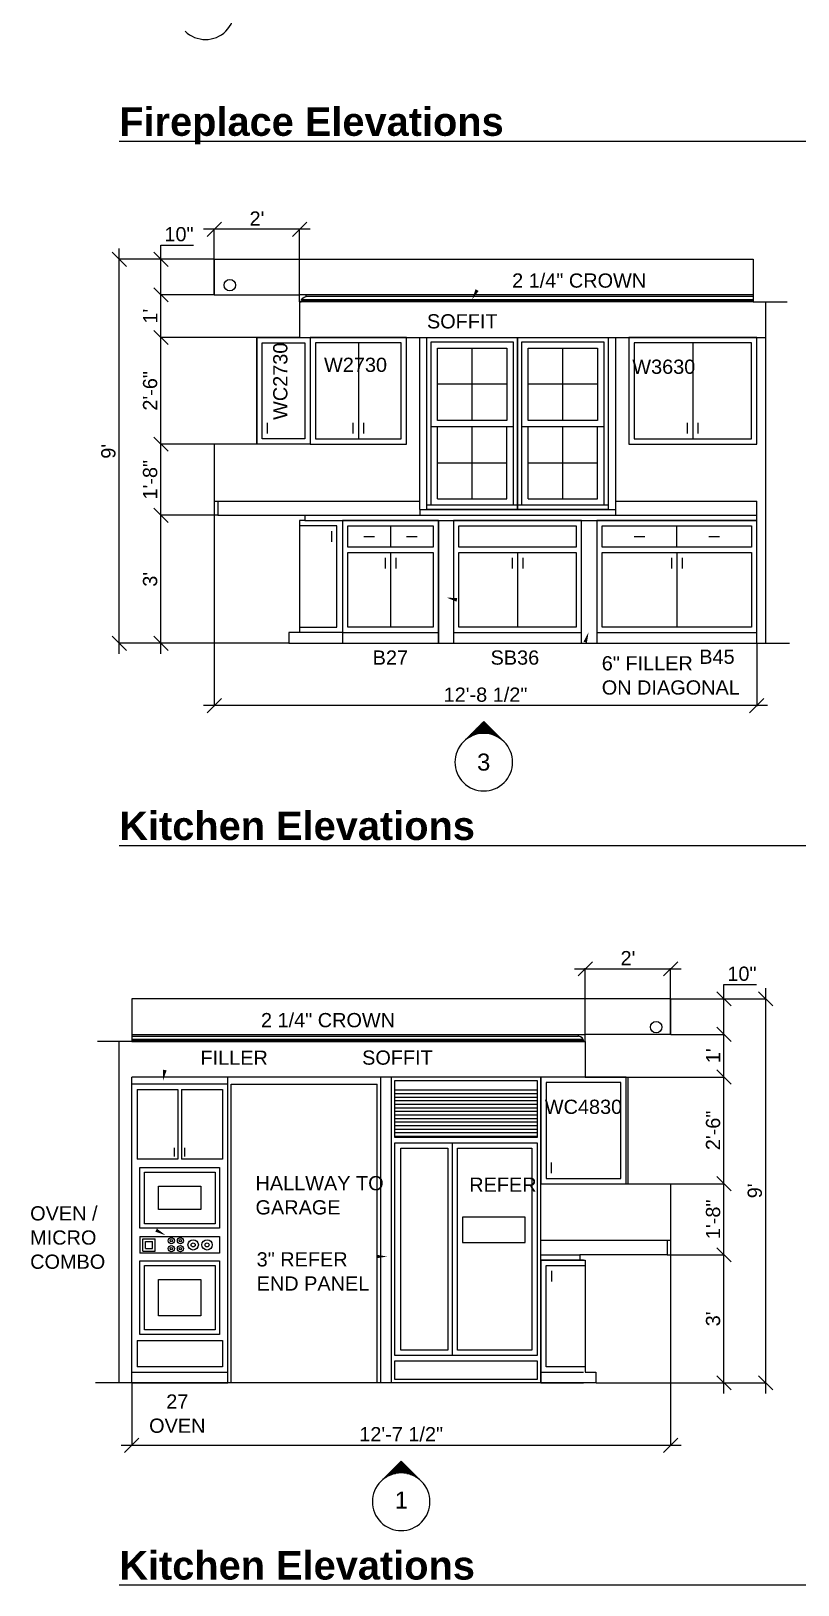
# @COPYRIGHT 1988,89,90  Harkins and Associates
# Model space of a CAD drawing. Header units: inches. Extents: x 8 to 1535, y 73 to 1076.
# Drawn here: x 22.6 to 238.1, y 75.7 to 512.8 of the extents above; entities that cross this region are included whole.
import ezdxf
from ezdxf.enums import TextEntityAlignment as Align

# ---------------------------------------------------------------- set-up
doc = ezdxf.new("R2010")
doc.units = ezdxf.units.IN
doc.header["$MEASUREMENT"] = 0
doc.layers.add('AR INTERIOR ELEV', color=3, linetype='Continuous')
doc.layers.add('GENERAL NOTE', color=4, linetype='Continuous')
doc.styles.add('BRMNAMES', font='swisseb.ttf', dxfattribs={"oblique": 15, "height": 10})
doc.styles.add('DIMTXT', font='ARIAL.TTF', dxfattribs={"height": 4})
doc.styles.add('NOTES', font='ARIAL.TTF', dxfattribs={"height": 4})
doc.dimstyles.new('Arch', dxfattribs={"dimtxt": 0.1875, "dimasz": 4, "dimexe": 0.179993, "dimexo": 0.0625, "dimgap": 1, "dimtad": 1, "dimtoh": 1, "dimdec": 4, "dimzin": 0, "dimdsep": 46, "dimlunit": 4, "dimtxsty": 'DIMTXT', "dimblk1": 'OBLIQUE', "dimblk2": 'OBLIQUE', "dimsah": 1, "dimcen": 0.089996, "dimdle": 3, "dimadec": 0, "dimazin": 0, "dimtfac": 1, "dimtdec": 4, "dimtofl": 0, "dimtmove": 0, "dimatfit": 3, "dimldrblk": 'OBLIQUE', "dimfxl": 0, "dimfrac": 2, "dimtolj": 1, "dimtzin": 0, "dimarcsym": 0})

# ---------------------------------------------------------------- blocks, each defined once
blk = doc.blocks.new('W2430')
at = {"layer": 'AR INTERIOR ELEV'}
for p, q in [((0, 0), (0, -30)), ((24, 0), (0, 0)), ((24, -30), (24, 0)), ((22.5, -1.5), (1.5, -1.5)), ((1.5, -1.5), (1.5, -28.5)), ((22.5, -28.5), (22.5, -1.5)), ((3, -27), (3, -24)), ((0, -30), (24, -30)), ((1.5, -28.5), (22.5, -28.5))]:
    blk.add_line(p, q, dxfattribs=at)
blk = doc.blocks.new('*X25')
at = {"color": 0}
for p, q in [((124.86, 259), (164.86, 259)), ((124.86, 258), (164.86, 258)), ((124.86, 257), (164.86, 257)), ((124.86, 256), (164.86, 256)), ((124.86, 255), (164.86, 255)), ((124.86, 254), (164.86, 254)), ((124.86, 253), (164.86, 253)), ((124.86, 252), (164.86, 252)), ((124.86, 251), (164.86, 251)), ((124.86, 250), (164.86, 250)), ((124.86, 249), (164.86, 249)), ((124.86, 248), (164.86, 248)), ((124.86, 247), (164.86, 247)), ((124.86, 246), (164.86, 246))]:
    blk.add_line(p, q, dxfattribs=at)
blk = doc.blocks.new('_OBLIQUE')
at = {"color": 0, "linetype": 'ByBlock'}
blk.add_line((-0.5, -0.5), (0.5, 0.5), dxfattribs=at)
blk = doc.blocks.new('*D96')
at = {"layer": 'AR INTERIOR ELEV', "color": 0, "lineweight": -2}
for p, q in [((217.34, 129.57), (217.34, 171.57)), ((201.42, 168.57), (217.52, 168.57)), ((181.42, 132.57), (217.52, 132.57))]:
    blk.add_line(p, q, dxfattribs=at)
at = {"layer": 'Defpoints', "color": 0}
for p in [(201.36, 168.57), (217.34, 168.57), (181.36, 132.57)]:
    blk.add_point(p, dxfattribs=at)
at = {"layer": 'AR INTERIOR ELEV', "color": 0, "lineweight": -2, "xscale": 4, "yscale": 4, "zscale": 4}
for p, rotation in [((217.34, 168.57), 90), ((217.34, 132.57), 270)]:
    blk.add_blockref('_OBLIQUE', p, dxfattribs=dict(at, rotation=rotation))
at = {"layer": 'AR INTERIOR ELEV', "color": 0, "insert": (214.3, 150.57), "char_height": 4, "attachment_point": 5, "rotation": 90, "style": 'DIMTXT'}
blk.add_mtext("\\A1;3'", dxfattribs=at)
blk = doc.blocks.new('*D97')
at = {"layer": 'AR INTERIOR ELEV', "color": 0, "lineweight": -2}
for p, q in [((202.42, 188.57), (217.52, 188.57)), ((217.34, 165.57), (217.34, 191.57)), ((201.42, 168.57), (217.52, 168.57))]:
    blk.add_line(p, q, dxfattribs=at)
at = {"layer": 'Defpoints', "color": 0}
for p in [(202.36, 188.57), (217.34, 188.57), (201.36, 168.57)]:
    blk.add_point(p, dxfattribs=at)
at = {"layer": 'AR INTERIOR ELEV', "color": 0, "lineweight": -2, "xscale": 4, "yscale": 4, "zscale": 4}
for p, rotation in [((217.34, 188.57), 90), ((217.34, 168.57), 270)]:
    blk.add_blockref('_OBLIQUE', p, dxfattribs=dict(at, rotation=rotation))
at = {"layer": 'AR INTERIOR ELEV', "color": 0, "insert": (214.3, 178.57), "char_height": 4, "attachment_point": 5, "rotation": 90, "style": 'DIMTXT'}
blk.add_mtext('\\A1;1\'-8"', dxfattribs=at)
blk = doc.blocks.new('*D98')
at = {"layer": 'AR INTERIOR ELEV', "color": 0, "lineweight": -2}
for p, q in [((190.42, 218.57), (217.52, 218.57)), ((217.34, 185.57), (217.34, 221.57)), ((202.42, 188.57), (217.52, 188.57))]:
    blk.add_line(p, q, dxfattribs=at)
at = {"layer": 'Defpoints', "color": 0}
for p in [(190.36, 218.57), (217.34, 218.57), (202.36, 188.57)]:
    blk.add_point(p, dxfattribs=at)
at = {"layer": 'AR INTERIOR ELEV', "color": 0, "lineweight": -2, "xscale": 4, "yscale": 4, "zscale": 4}
for p, rotation in [((217.34, 218.57), 90), ((217.34, 188.57), 270)]:
    blk.add_blockref('_OBLIQUE', p, dxfattribs=dict(at, rotation=rotation))
at = {"layer": 'AR INTERIOR ELEV', "color": 0, "insert": (214.3, 203.57), "char_height": 4, "attachment_point": 5, "rotation": 90, "style": 'DIMTXT'}
blk.add_mtext('\\A1;2\'-6"', dxfattribs=at)
blk = doc.blocks.new('*D99')
at = {"layer": 'AR INTERIOR ELEV', "color": 0, "lineweight": -2}
for p, q in [((217.34, 215.57), (217.34, 233.57)), ((202.42, 230.57), (217.52, 230.57)), ((190.42, 218.57), (217.52, 218.57))]:
    blk.add_line(p, q, dxfattribs=at)
at = {"layer": 'Defpoints', "color": 0}
for p in [(202.36, 230.57), (217.34, 230.57), (190.36, 218.57)]:
    blk.add_point(p, dxfattribs=at)
at = {"layer": 'AR INTERIOR ELEV', "color": 0, "lineweight": -2, "xscale": 4, "yscale": 4, "zscale": 4}
for p, rotation in [((217.34, 230.57), 90), ((217.34, 218.57), 270)]:
    blk.add_blockref('_OBLIQUE', p, dxfattribs=dict(at, rotation=rotation))
at = {"layer": 'AR INTERIOR ELEV', "color": 0, "insert": (214.33, 224.57), "char_height": 4, "attachment_point": 5, "rotation": 90, "style": 'DIMTXT'}
blk.add_mtext("\\A1;1'", dxfattribs=at)
blk = doc.blocks.new('*D100')
at = {"layer": 'AR INTERIOR ELEV', "color": 0, "lineweight": -2}
for p, q in [((202.42, 240.57), (217.52, 240.57)), ((217.34, 240.57), (217.34, 244.57)), ((217.34, 244.57), (226.46, 244.57)), ((217.34, 227.57), (217.34, 240.57)), ((202.42, 230.57), (217.52, 230.57))]:
    blk.add_line(p, q, dxfattribs=at)
at = {"layer": 'Defpoints', "color": 0}
for p in [(202.36, 240.57), (217.34, 240.57), (202.36, 230.57)]:
    blk.add_point(p, dxfattribs=at)
at = {"layer": 'AR INTERIOR ELEV', "color": 0, "lineweight": -2, "xscale": 4, "yscale": 4, "zscale": 4}
for p, rotation in [((217.34, 240.57), 90), ((217.34, 230.57), 270)]:
    blk.add_blockref('_OBLIQUE', p, dxfattribs=dict(at, rotation=rotation))
at = {"layer": 'AR INTERIOR ELEV', "color": 0, "insert": (222.4, 247.61), "char_height": 4, "attachment_point": 5, "style": 'DIMTXT'}
blk.add_mtext('\\A1;10"', dxfattribs=at)
blk = doc.blocks.new('*D101')
at = {"layer": 'AR INTERIOR ELEV', "color": 0, "lineweight": -2}
for p, q in [((202.42, 240.57), (229.25, 240.57)), ((229.07, 129.57), (229.07, 243.57)), ((181.42, 132.57), (229.25, 132.57))]:
    blk.add_line(p, q, dxfattribs=at)
at = {"layer": 'Defpoints', "color": 0}
for p in [(202.36, 240.57), (229.07, 240.57), (181.36, 132.57)]:
    blk.add_point(p, dxfattribs=at)
at = {"layer": 'AR INTERIOR ELEV', "color": 0, "lineweight": -2, "xscale": 4, "yscale": 4, "zscale": 4}
for p, rotation in [((229.07, 240.57), 90), ((229.07, 132.57), 270)]:
    blk.add_blockref('_OBLIQUE', p, dxfattribs=dict(at, rotation=rotation))
at = {"layer": 'AR INTERIOR ELEV', "color": 0, "insert": (226.03, 186.57), "char_height": 4, "attachment_point": 5, "rotation": 90, "style": 'DIMTXT'}
blk.add_mtext("\\A1;9'", dxfattribs=at)
blk = doc.blocks.new('*D102')
at = {"layer": 'AR INTERIOR ELEV', "color": 0, "lineweight": -2}
for p, q in [((202.36, 172.51), (202.36, 114.85)), ((50.86, 132.51), (50.86, 114.85)), ((47.86, 115.03), (205.36, 115.03))]:
    blk.add_line(p, q, dxfattribs=at)
at = {"layer": 'Defpoints', "color": 0}
for p in [(202.36, 172.57), (50.86, 132.57), (202.36, 115.03)]:
    blk.add_point(p, dxfattribs=at)
at = {"layer": 'AR INTERIOR ELEV', "color": 0, "lineweight": -2, "xscale": 4, "yscale": 4, "zscale": 4, "rotation": 180}
blk.add_blockref('_OBLIQUE', (50.86, 115.03), dxfattribs=at)
at = {"layer": 'AR INTERIOR ELEV', "color": 0, "lineweight": -2, "xscale": 4, "yscale": 4, "zscale": 4}
blk.add_blockref('_OBLIQUE', (202.36, 115.03), dxfattribs=at)
at = {"layer": 'AR INTERIOR ELEV', "color": 0, "insert": (126.61, 118.1), "char_height": 4, "attachment_point": 5, "style": 'DIMTXT'}
blk.add_mtext('\\A1;12\'-7 1/2"', dxfattribs=at)
blk = doc.blocks.new('*X15')
at = {"color": 0}
for p, q in [((774.66, 757.5), (775.5, 757.5)), ((774.91, 757.75), (775.25, 757.75)), ((771.16, 754), (771.35, 754)), ((771.41, 754.25), (771.75, 754.25)), ((771.66, 754.5), (772.24, 754.5)), ((771.91, 754.75), (772.86, 754.75)), ((772.16, 755), (773.78, 755)), ((772.41, 755.25), (777.75, 755.25)), ((772.66, 755.5), (777.5, 755.5)), ((772.91, 755.75), (777.25, 755.75)), ((773.16, 756), (777, 756)), ((773.41, 756.25), (776.75, 756.25)), ((773.66, 756.5), (776.5, 756.5)), ((773.91, 756.75), (776.25, 756.75)), ((774.16, 757), (776, 757)), ((774.41, 757.25), (775.75, 757.25)), ((776.38, 755), (778, 755)), ((777.3, 754.75), (778.25, 754.75)), ((777.92, 754.5), (778.5, 754.5)), ((778.41, 754.25), (778.75, 754.25)), ((778.81, 754), (779, 754)), ((770.41, 753.25), (770.41, 753.25)), ((770.66, 753.5), (770.68, 753.5)), ((770.91, 753.75), (770.99, 753.75)), ((779.16, 753.75), (779.25, 753.75)), ((779.47, 753.5), (779.5, 753.5)), ((779.75, 753.25), (779.75, 753.25))]:
    blk.add_line(p, q, dxfattribs=at)
blk = doc.blocks.new('*D111')
at = {"layer": 'AR INTERIOR ELEV', "color": 0, "lineweight": -2}
for p, q in [((178.36, 228.63), (178.36, 249.19)), ((202.36, 230.63), (202.36, 249.19)), ((175.36, 249.01), (205.36, 249.01))]:
    blk.add_line(p, q, dxfattribs=at)
at = {"layer": 'Defpoints', "color": 0}
for p in [(202.36, 249.01), (178.36, 228.57), (202.36, 230.57)]:
    blk.add_point(p, dxfattribs=at)
at = {"layer": 'AR INTERIOR ELEV', "color": 0, "lineweight": -2, "xscale": 4, "yscale": 4, "zscale": 4, "rotation": 180}
blk.add_blockref('_OBLIQUE', (178.36, 249.01), dxfattribs=at)
at = {"layer": 'AR INTERIOR ELEV', "color": 0, "lineweight": -2, "xscale": 4, "yscale": 4, "zscale": 4}
blk.add_blockref('_OBLIQUE', (202.36, 249.01), dxfattribs=at)
at = {"layer": 'AR INTERIOR ELEV', "color": 0, "insert": (190.36, 252.02), "char_height": 4, "attachment_point": 5, "style": 'DIMTXT'}
blk.add_mtext("\\A1;2'", dxfattribs=at)
blk = doc.blocks.new('*D112')
at = {"layer": 'AR INTERIOR ELEV', "color": 0, "lineweight": -2}
for p, q in [((101.07, 457.01), (71.07, 457.01)), ((74.07, 438.63), (74.07, 457.19)), ((98.07, 436.63), (98.07, 457.19))]:
    blk.add_line(p, q, dxfattribs=at)
at = {"layer": 'Defpoints', "color": 0}
for p in [(74.07, 457.01), (74.07, 438.57), (98.07, 436.57)]:
    blk.add_point(p, dxfattribs=at)
at = {"layer": 'AR INTERIOR ELEV', "color": 0, "lineweight": -2, "xscale": 4, "yscale": 4, "zscale": 4, "rotation": 180}
blk.add_blockref('_OBLIQUE', (74.07, 457.01), dxfattribs=at)
at = {"layer": 'AR INTERIOR ELEV', "color": 0, "lineweight": -2, "xscale": 4, "yscale": 4, "zscale": 4}
blk.add_blockref('_OBLIQUE', (98.07, 457.01), dxfattribs=at)
at = {"layer": 'AR INTERIOR ELEV', "color": 0, "insert": (86.07, 460.02), "char_height": 4, "attachment_point": 5, "style": 'DIMTXT'}
blk.add_mtext("\\A1;2'", dxfattribs=at)
blk = doc.blocks.new('*D113')
at = {"layer": 'AR INTERIOR ELEV', "color": 0, "lineweight": -2}
for p, q in [((47.36, 337.57), (47.36, 451.57)), ((74.01, 448.57), (47.18, 448.57)), ((95.01, 340.57), (47.18, 340.57))]:
    blk.add_line(p, q, dxfattribs=at)
at = {"layer": 'Defpoints', "color": 0}
for p in [(47.36, 448.57), (74.07, 448.57), (95.07, 340.57)]:
    blk.add_point(p, dxfattribs=at)
at = {"layer": 'AR INTERIOR ELEV', "color": 0, "lineweight": -2, "xscale": 4, "yscale": 4, "zscale": 4}
for p, rotation in [((47.36, 448.57), 90), ((47.36, 340.57), 270)]:
    blk.add_blockref('_OBLIQUE', p, dxfattribs=dict(at, rotation=rotation))
at = {"layer": 'AR INTERIOR ELEV', "color": 0, "insert": (44.32, 394.57), "char_height": 4, "attachment_point": 5, "rotation": 90, "style": 'DIMTXT'}
blk.add_mtext("\\A1;9'", dxfattribs=at)
blk = doc.blocks.new('*D114')
at = {"layer": 'AR INTERIOR ELEV', "color": 0, "lineweight": -2}
for p, q in [((59.09, 448.57), (59.09, 452.57)), ((59.09, 452.57), (68.21, 452.57)), ((74.01, 448.57), (58.91, 448.57)), ((59.09, 435.57), (59.09, 448.57)), ((74.01, 438.57), (58.91, 438.57))]:
    blk.add_line(p, q, dxfattribs=at)
at = {"layer": 'Defpoints', "color": 0}
for p in [(59.09, 448.57), (74.07, 448.57), (74.07, 438.57)]:
    blk.add_point(p, dxfattribs=at)
at = {"layer": 'AR INTERIOR ELEV', "color": 0, "lineweight": -2, "xscale": 4, "yscale": 4, "zscale": 4}
for p, rotation in [((59.09, 448.57), 90), ((59.09, 438.57), 270)]:
    blk.add_blockref('_OBLIQUE', p, dxfattribs=dict(at, rotation=rotation))
at = {"layer": 'AR INTERIOR ELEV', "color": 0, "insert": (64.15, 455.61), "char_height": 4, "attachment_point": 5, "style": 'DIMTXT'}
blk.add_mtext('\\A1;10"', dxfattribs=at)
blk = doc.blocks.new('*D115')
at = {"layer": 'AR INTERIOR ELEV', "color": 0, "lineweight": -2}
for p, q in [((59.09, 423.57), (59.09, 441.57)), ((74.01, 438.57), (58.91, 438.57)), ((86.01, 426.57), (58.91, 426.57))]:
    blk.add_line(p, q, dxfattribs=at)
at = {"layer": 'Defpoints', "color": 0}
for p in [(59.09, 438.57), (74.07, 438.57), (86.07, 426.57)]:
    blk.add_point(p, dxfattribs=at)
at = {"layer": 'AR INTERIOR ELEV', "color": 0, "lineweight": -2, "xscale": 4, "yscale": 4, "zscale": 4}
for p, rotation in [((59.09, 438.57), 90), ((59.09, 426.57), 270)]:
    blk.add_blockref('_OBLIQUE', p, dxfattribs=dict(at, rotation=rotation))
at = {"layer": 'AR INTERIOR ELEV', "color": 0, "insert": (56.08, 432.57), "char_height": 4, "attachment_point": 5, "rotation": 90, "style": 'DIMTXT'}
blk.add_mtext("\\A1;1'", dxfattribs=at)
blk = doc.blocks.new('*D116')
at = {"layer": 'AR INTERIOR ELEV', "color": 0, "lineweight": -2}
for p, q in [((59.09, 393.57), (59.09, 429.57)), ((86.01, 426.57), (58.91, 426.57)), ((74.01, 396.57), (58.91, 396.57))]:
    blk.add_line(p, q, dxfattribs=at)
at = {"layer": 'Defpoints', "color": 0}
for p in [(59.09, 426.57), (86.07, 426.57), (74.07, 396.57)]:
    blk.add_point(p, dxfattribs=at)
at = {"layer": 'AR INTERIOR ELEV', "color": 0, "lineweight": -2, "xscale": 4, "yscale": 4, "zscale": 4}
for p, rotation in [((59.09, 426.57), 90), ((59.09, 396.57), 270)]:
    blk.add_blockref('_OBLIQUE', p, dxfattribs=dict(at, rotation=rotation))
at = {"layer": 'AR INTERIOR ELEV', "color": 0, "insert": (56.05, 411.57), "char_height": 4, "attachment_point": 5, "rotation": 90, "style": 'DIMTXT'}
blk.add_mtext('\\A1;2\'-6"', dxfattribs=at)
blk = doc.blocks.new('*D117')
at = {"layer": 'AR INTERIOR ELEV', "color": 0, "lineweight": -2}
for p, q in [((59.09, 373.57), (59.09, 399.57)), ((74.01, 396.57), (58.91, 396.57)), ((75.01, 376.57), (58.91, 376.57))]:
    blk.add_line(p, q, dxfattribs=at)
at = {"layer": 'Defpoints', "color": 0}
for p in [(59.09, 396.57), (74.07, 396.57), (75.07, 376.57)]:
    blk.add_point(p, dxfattribs=at)
at = {"layer": 'AR INTERIOR ELEV', "color": 0, "lineweight": -2, "xscale": 4, "yscale": 4, "zscale": 4}
for p, rotation in [((59.09, 396.57), 90), ((59.09, 376.57), 270)]:
    blk.add_blockref('_OBLIQUE', p, dxfattribs=dict(at, rotation=rotation))
at = {"layer": 'AR INTERIOR ELEV', "color": 0, "insert": (56.05, 386.57), "char_height": 4, "attachment_point": 5, "rotation": 90, "style": 'DIMTXT'}
blk.add_mtext('\\A1;1\'-8"', dxfattribs=at)
blk = doc.blocks.new('*D118')
at = {"layer": 'AR INTERIOR ELEV', "color": 0, "lineweight": -2}
for p, q in [((75.01, 376.57), (58.91, 376.57)), ((59.09, 337.57), (59.09, 379.57)), ((95.01, 340.57), (58.91, 340.57))]:
    blk.add_line(p, q, dxfattribs=at)
at = {"layer": 'Defpoints', "color": 0}
for p in [(59.09, 376.57), (75.07, 376.57), (95.07, 340.57)]:
    blk.add_point(p, dxfattribs=at)
at = {"layer": 'AR INTERIOR ELEV', "color": 0, "lineweight": -2, "xscale": 4, "yscale": 4, "zscale": 4}
for p, rotation in [((59.09, 376.57), 90), ((59.09, 340.57), 270)]:
    blk.add_blockref('_OBLIQUE', p, dxfattribs=dict(at, rotation=rotation))
at = {"layer": 'AR INTERIOR ELEV', "color": 0, "insert": (56.05, 358.57), "char_height": 4, "attachment_point": 5, "rotation": 90, "style": 'DIMTXT'}
blk.add_mtext("\\A1;3'", dxfattribs=at)
blk = doc.blocks.new('*D119')
at = {"layer": 'AR INTERIOR ELEV', "color": 0, "lineweight": -2}
for p, q in [((74.07, 380.51), (74.07, 322.85)), ((226.57, 340.51), (226.57, 322.85)), ((229.57, 323.03), (71.07, 323.03))]:
    blk.add_line(p, q, dxfattribs=at)
at = {"layer": 'Defpoints', "color": 0}
for p in [(74.07, 380.57), (226.57, 340.57), (74.07, 323.03)]:
    blk.add_point(p, dxfattribs=at)
at = {"layer": 'AR INTERIOR ELEV', "color": 0, "lineweight": -2, "xscale": 4, "yscale": 4, "zscale": 4, "rotation": 180}
blk.add_blockref('_OBLIQUE', (74.07, 323.03), dxfattribs=at)
at = {"layer": 'AR INTERIOR ELEV', "color": 0, "lineweight": -2, "xscale": 4, "yscale": 4, "zscale": 4}
blk.add_blockref('_OBLIQUE', (226.57, 323.03), dxfattribs=at)
at = {"layer": 'AR INTERIOR ELEV', "color": 0, "insert": (150.32, 326.1), "char_height": 4, "attachment_point": 5, "style": 'DIMTXT'}
blk.add_mtext('\\A1;12\'-8 1/2"', dxfattribs=at)
blk = doc.blocks.new('SB36')
at = {"layer": 'AR INTERIOR ELEV'}
for p, q in [((36, 34.5), (0, 34.5)), ((0, 34.5), (0, 0)), ((1.5, 27), (1.5, 33)), ((1.5, 33), (34.5, 33)), ((34.5, 33), (34.5, 27)), ((36, 0), (36, 34.5)), ((34.5, 27), (1.5, 27)), ((1.5, 4.5), (1.5, 25.5)), ((1.5, 25.5), (34.5, 25.5)), ((16.5, 24), (16.5, 21)), ((18, 25.5), (18, 4.5)), ((19.5, 24), (19.5, 21)), ((34.5, 25.5), (34.5, 4.5)), ((34.5, 4.5), (1.5, 4.5)), ((0, 3), (36, 3)), ((0, 0), (36, 0))]:
    blk.add_line(p, q, dxfattribs=at)
blk = doc.blocks.new('B27')
at = {"layer": 'AR INTERIOR ELEV'}
for p, q in [((0, 34.5), (0, 0)), ((27, 34.5), (0, 34.5)), ((1.5, 33), (25.5, 33)), ((1.5, 27), (1.5, 33)), ((13.5, 33), (13.5, 27)), ((25.5, 33), (25.5, 27)), ((27, 0), (27, 34.5)), ((25.5, 27), (1.5, 27)), ((6, 30), (9, 30)), ((18, 30), (21, 30)), ((1.5, 25.5), (25.5, 25.5)), ((1.5, 4.5), (1.5, 25.5)), ((12, 24), (12, 21)), ((13.5, 25.5), (13.5, 4.5)), ((15, 24), (15, 21)), ((25.5, 25.5), (25.5, 4.5)), ((25.5, 4.5), (1.5, 4.5)), ((0, 3), (27, 3)), ((0, 0), (27, 0))]:
    blk.add_line(p, q, dxfattribs=at)
blk = doc.blocks.new('B45')
at = {"layer": 'AR INTERIOR ELEV'}
for p, q in [((0, 34.5), (0, 0)), ((45, 34.5), (0, 34.5)), ((1.5, 27), (1.5, 33)), ((1.5, 33), (43.5, 33)), ((22.5, 27), (22.5, 33)), ((43.5, 33), (43.5, 27)), ((45, 0), (45, 34.5)), ((43.5, 27), (1.5, 27)), ((10.5, 30), (13.5, 30)), ((31.5, 30), (34.5, 30)), ((1.5, 4.5), (1.5, 25.5)), ((1.5, 25.5), (43.5, 25.5)), ((21, 24), (21, 21)), ((22.5, 25.5), (22.5, 4.5)), ((24, 24), (24, 21)), ((43.5, 25.5), (43.5, 4.5)), ((43.5, 4.5), (1.5, 4.5)), ((0, 3), (45, 3)), ((0, 0), (45, 0))]:
    blk.add_line(p, q, dxfattribs=at)
blk = doc.blocks.new('W1530')
at = {"layer": 'AR INTERIOR ELEV'}
for p, q in [((0, 0), (15, 0)), ((0, -30), (0, 0)), ((15, 0), (15, -30)), ((1.5, -1.5), (13.5, -1.5)), ((1.5, -28.5), (1.5, -1.5)), ((13.5, -1.5), (13.5, -28.5)), ((3, -27), (3, -24)), ((15, -30), (0, -30)), ((13.5, -28.5), (1.5, -28.5))]:
    blk.add_line(p, q, dxfattribs=at)
blk = doc.blocks.new('W2730')
at = {"layer": 'AR INTERIOR ELEV'}
for p, q in [((0, 0), (0, -30)), ((27, 0), (0, 0)), ((27, -30), (27, 0)), ((25.5, -1.5), (1.5, -1.5)), ((1.5, -1.5), (1.5, -28.5)), ((13.5, -1.5), (13.5, -28.5)), ((25.5, -28.5), (25.5, -1.5)), ((12, -27), (12, -24)), ((15, -27), (15, -24)), ((0, -30), (27, -30)), ((1.5, -28.5), (25.5, -28.5))]:
    blk.add_line(p, q, dxfattribs=at)
blk = doc.blocks.new('W3630')
at = {"layer": 'AR INTERIOR ELEV'}
for p, q in [((0, 0), (0, -30)), ((36, 0), (0, 0)), ((36, -30), (36, 0)), ((34.5, -1.5), (1.5, -1.5)), ((1.5, -1.5), (1.5, -28.5)), ((18, -1.5), (18, -28.5)), ((34.5, -28.5), (34.5, -1.5)), ((16.5, -27), (16.5, -24)), ((19.5, -27), (19.5, -24)), ((0, -30), (36, -30)), ((1.5, -28.5), (34.5, -28.5))]:
    blk.add_line(p, q, dxfattribs=at)

msp = doc.modelspace()

# ---------------------------------------------------------------- linework, layer by layer
at = {"layer": 'AR INTERIOR ELEV'}
for p, q in [((47.36133, 481.78693), (426.66297, 481.78693)), ((225.67475, 437.20201), (98.81516, 437.20201)), ((225.56908, 438.06821), (99.93545, 438.06821)), ((225.56908, 436.56821), (98.06908, 436.56821)), ((225.62191, 436.93088), (98.76232, 436.93088)), ((229.06908, 436.56821), (229.06908, 340.56821)), ((131.81908, 378.19321), (131.81908, 426.56821)), ((133.81908, 378.19321), (133.81908, 426.56821)), ((133.81908, 426.56821), (159.31908, 426.56821)), ((135.06908, 379.44321), (135.06908, 425.31821)), ((135.06908, 425.31821), (158.06908, 425.31821)), ((158.06908, 425.31821), (158.06908, 379.44321)), ((159.31908, 426.56821), (159.31908, 378.19321)), ((159.31908, 426.56821), (184.81908, 426.56821)), ((159.31908, 378.19321), (159.31908, 426.56821)), ((160.56908, 425.31821), (183.56908, 425.31821)), ((160.56908, 379.44321), (160.56908, 425.31821)), ((183.56908, 425.31821), (183.56908, 379.44321)), ((184.81908, 426.56821), (184.81908, 378.19321)), ((186.81908, 426.56821), (186.81908, 378.19321)), ((136.81908, 403.25571), (136.81908, 423.56821)), ((136.81908, 423.56821), (156.31908, 423.56821)), ((146.56908, 403.25571), (146.56908, 423.56821)), ((156.31908, 423.56821), (156.31908, 403.25571)), ((162.31908, 423.56821), (181.81908, 423.56821)), ((162.31908, 403.25571), (162.31908, 423.56821)), ((172.06908, 403.25571), (172.06908, 423.56821)), ((181.81908, 423.56821), (181.81908, 403.25571)), ((156.31908, 413.41196), (136.81908, 413.41196)), ((181.81908, 413.41196), (162.31908, 413.41196)), ((156.31908, 403.25571), (136.81908, 403.25571)), ((181.81908, 403.25571), (162.31908, 403.25571)), ((135.06908, 401.50571), (158.06908, 401.50571)), ((136.81908, 381.19321), (136.81908, 401.50571)), ((146.56908, 381.19321), (146.56908, 401.50571)), ((156.31908, 381.19321), (156.31908, 401.50571)), ((160.56908, 401.50571), (183.56908, 401.50571)), ((162.31908, 381.19321), (162.31908, 401.50571)), ((172.06908, 381.19321), (172.06908, 401.50571)), ((181.81908, 381.19321), (181.81908, 401.50571)), ((136.81908, 391.34946), (156.31908, 391.34946)), ((162.31908, 391.34946), (181.81908, 391.34946)), ((75.06908, 380.56821), (131.81908, 380.56821)), ((136.81908, 381.19321), (156.31908, 381.19321)), ((162.31908, 381.19321), (181.81908, 381.19321)), ((186.81908, 380.56821), (226.56908, 380.56821)), ((226.56908, 375.06821), (226.56908, 380.56821)), ((99.56908, 376.56821), (226.56908, 376.56821)), ((131.81908, 378.19321), (186.81908, 378.19321)), ((131.81908, 378.19321), (131.81908, 376.56821)), ((159.31908, 379.44321), (133.81908, 379.44321)), ((159.31908, 378.19321), (133.81908, 378.19321)), ((184.81908, 379.44321), (159.31908, 379.44321)), ((184.81908, 378.19321), (159.31908, 378.19321)), ((186.81908, 378.19321), (186.81908, 376.56821)), ((108.56908, 373.56821), (98.06908, 373.56821)), ((99.56908, 375.06821), (226.56908, 375.06821)), ((107.06908, 372.06821), (107.06908, 369.06821)), ((108.56908, 345.06821), (108.56908, 373.56821)), ((110.06908, 375.06821), (110.06908, 340.56821)), ((137.06908, 375.06821), (137.06908, 340.56821)), ((98.06908, 345.06821), (108.56908, 345.06821)), ((110.06908, 343.56821), (98.06908, 343.56821)), ((47.36133, 283.74141), (403.69968, 283.74141)), ((50.75565, 229.20201), (177.61525, 229.20201)), ((50.80849, 228.93088), (177.66809, 228.93088)), ((50.86133, 230.06821), (176.49496, 230.06821)), ((50.86133, 228.56821), (178.36133, 228.56821)), ((50.86133, 216.56821), (50.86133, 218.56821)), ((77.86133, 216.56821), (77.86133, 218.56821)), ((120.86133, 132.56821), (120.86133, 218.56821)), ((123.86133, 132.56821), (123.86133, 218.56821)), ((165.86133, 132.56821), (165.86133, 218.56821)), ((77.86133, 216.56821), (50.86133, 216.56821)), ((50.86133, 132.56821), (50.86133, 216.56821)), ((52.36133, 215.06821), (63.86133, 215.06821)), ((52.36133, 215.06821), (52.36133, 195.4392)), ((63.86133, 215.06821), (63.86133, 195.4392)), ((64.86133, 215.06821), (76.36133, 215.06821)), ((64.86133, 215.06821), (64.86133, 195.4392)), ((76.36133, 215.06821), (76.36133, 195.4392)), ((77.86133, 132.56821), (77.86133, 216.56821)), ((62.89861, 196.27693), (62.89861, 198.66917)), ((65.82404, 196.27693), (65.82404, 198.66917)), ((140.89846, 200.07485), (140.89846, 140.25324)), ((63.86133, 195.4392), (52.36133, 195.4392)), ((76.36133, 195.4392), (64.86133, 195.4392)), ((165.86133, 188.56821), (190.36133, 188.56821)), ((53.16997, 173.77523), (53.16997, 169.01679)), ((53.16997, 173.77523), (75.55269, 173.77523)), ((53.94499, 169.6228), (53.94499, 173.1228)), ((53.94499, 173.1228), (57.44499, 173.1228)), ((54.69499, 170.3728), (54.69499, 172.3728)), ((54.69499, 172.3728), (56.69499, 172.3728)), ((56.69499, 170.3728), (56.69499, 172.3728)), ((57.44499, 169.6228), (57.44499, 173.1228)), ((75.55269, 173.77523), (75.55269, 169.01679)), ((75.55269, 169.01679), (53.16997, 169.01679)), ((53.94499, 169.6228), (57.44499, 169.6228)), ((54.69499, 170.3728), (56.69499, 170.3728)), ((165.86133, 167.06821), (165.86133, 132.56821)), ((167.36133, 165.58249), (178.36133, 165.58249)), ((167.36133, 137.06821), (167.36133, 165.58249)), ((168.86133, 164.08249), (168.86133, 161.08249)), ((52.36133, 144.4772), (76.36133, 144.4772)), ((52.36133, 144.4772), (52.36133, 137.06821)), ((76.36133, 144.4772), (76.36133, 137.06821)), ((50.86133, 135.56821), (77.86133, 135.56821)), ((76.36133, 137.06821), (52.36133, 137.06821)), ((165.86133, 135.56821), (177.86133, 135.56821)), ((178.36133, 137.06821), (167.36133, 137.06821)), ((50.86133, 132.56821), (77.86133, 132.56821)), ((165.86133, 132.56821), (177.86133, 132.56821)), ((47.36133, 75.74141), (501.55921, 75.74141))]:
    msp.add_line(p, q, dxfattribs=at)
at = {"layer": 'AR INTERIOR ELEV', "color": 6}
for p, q in [((225.56908, 438.56821), (98.06908, 438.56821)), ((98.06908, 426.56821), (229.06908, 426.56821)), ((47.36133, 132.56821), (47.36133, 228.56821)), ((50.86133, 230.56821), (178.36133, 230.56821)), ((165.86133, 218.56821), (50.86133, 218.56821)), ((50.86133, 132.56821), (50.86133, 216.56821)), ((78.86133, 216.56821), (119.86133, 216.56821)), ((78.86133, 132.56821), (78.86133, 216.56821)), ((119.86133, 132.56821), (119.86133, 216.56821)), ((165.86133, 168.56821), (176.86133, 168.56821)), ((165.86133, 167.06821), (178.36133, 167.06821)), ((177.86133, 167.06821), (165.86133, 167.06821))]:
    msp.add_line(p, q, dxfattribs=at)
at = {"layer": 'AR INTERIOR ELEV', "color": 7}
for points in [[(74.06908, 448.56821), (225.56908, 448.56821), (225.56908, 436.56821), (235.14868, 436.56821)], [(74.06908, 448.56821), (74.06908, 438.56821), (98.06908, 438.56821)], [(98.06908, 436.56821), (98.06908, 426.56821), (86.06908, 426.56821), (86.06908, 396.56821), (74.06908, 396.56821), (74.06908, 380.56821), (75.06908, 380.56821), (75.06908, 376.56821), (99.56908, 376.56821), (99.56908, 375.06821), (98.06908, 375.06821), (98.06908, 343.56821), (95.06908, 343.56821), (95.06908, 340.56821), (235.78274, 340.56821)], [(202.36133, 240.56821), (50.86133, 240.56821), (50.86133, 228.56821), (41.28173, 228.56821)], [(202.36133, 240.56821), (202.36133, 230.56821), (178.36133, 230.56821)], [(178.36133, 228.56821), (178.36133, 218.56821), (190.36133, 218.56821), (190.36133, 188.56821), (202.36133, 188.56821), (202.36133, 172.56821), (201.36133, 172.56821), (201.36133, 168.56821), (176.86133, 168.56821), (176.86133, 167.06821), (178.36133, 167.06821), (178.36133, 135.56821), (181.36133, 135.56821), (181.36133, 132.56821), (40.64767, 132.56821)]]:
    msp.add_lwpolyline(points, dxfattribs=at)
at = {"layer": 'AR INTERIOR ELEV'}
for points in [[(146.53564, 437.25669, 0, 0.99, 0), (147.95076, 439.90196, 0, 0, -0.350770991), (154.88409, 442.87304, 0, 0, 1.213212906)], [(139.34963, 353.43762, 0, 0.99, 0), (142.27481, 352.7718, 0, 0, -0.123124366), (180.88054, 333.21878, 0, 0, -2.302067761)], [(179.29539, 343.71553, 0, 0.99, 0), (178.3413, 340.87129, 0, 0, 0.333631962), (180.88054, 333.21878, 0, 0, 1.910488826)], [(59.66946, 217.59958, 0, 0.99, 0), (60.18334, 220.55524, 0, 0, -0.548006684), (69.23319, 224.33919, 0, 0, -0.048534708)], [(60.35636, 174.10197, 0, 0.99, 0), (57.71007, 175.51519, 0, 0, 0.284643241), (38.11143, 174.25691, 0, 0, -7.751916521)], [(122.70556, 168.0983, 0, 0.99, 0), (119.70556, 168.0983, 0, 0, 0.080318776), (111.08113, 166.70389, 0, 0, -5.024303478)]]:
    msp.add_lwpolyline(points, format="xyseb", dxfattribs=at)
at = {"layer": 'AR INTERIOR ELEV', "color": 7}
for points in [[(98.06908, 436.56821), (98.50881, 436.56821, -0.399607034), (99.93545, 438.06821), (99.93545, 438.56821), (98.06908, 438.56821)], [(178.36133, 228.56821), (177.92159, 228.56821, 0.399607034), (176.49496, 230.06821), (176.49496, 230.56821), (178.36133, 230.56821)]]:
    msp.add_lwpolyline(points, format="xyb", dxfattribs=at)
at = {"layer": 'AR INTERIOR ELEV'}
for points in [[(144.09151, 312.86288), (149.81908, 318.59045)], [(149.81908, 318.59045), (155.54664, 312.86288)], [(165.86133, 188.56821), (202.36133, 188.56821), (202.36133, 172.56821), (165.86133, 172.56821), (165.86133, 188.56821)], [(126.61133, 110.59045), (120.88376, 104.86288)], [(132.33889, 104.86288), (126.61133, 110.59045)]]:
    msp.add_lwpolyline(points, dxfattribs=at)
for points in [[(124.86133, 217.56821), (164.86133, 217.56821), (164.86133, 201.56821), (124.86133, 201.56821)], [(124.86133, 200.07485), (164.86133, 200.07485), (164.86133, 140.25324), (124.86133, 140.25324)], [(126.49413, 198.57485), (139.68977, 198.57485), (139.68977, 141.75324), (126.49413, 141.75324)], [(142.39846, 198.57485), (163.36133, 198.57485), (163.36133, 141.75324), (142.39846, 141.75324)], [(53.16997, 176.03195), (53.16997, 193.11952), (75.55269, 193.11952), (75.55269, 176.03195)], [(54.41997, 177.28195), (54.41997, 191.86952), (74.30269, 191.86952), (74.30269, 177.28195)], [(58.41997, 181.28195), (58.41997, 187.86952), (70.30269, 187.86952), (70.30269, 181.28195)], [(143.89372, 179.17605), (143.89372, 172.08784), (161.44392, 172.08784), (161.44392, 179.17605)], [(53.16997, 146.20724), (53.16997, 166.85828), (75.55269, 166.85828), (75.55269, 146.20724)], [(54.41997, 147.45724), (54.41997, 165.60828), (74.30269, 165.60828), (74.30269, 147.45724)], [(58.41997, 151.45724), (58.41997, 161.60828), (70.30269, 161.60828), (70.30269, 151.45724)], [(124.86133, 138.75988), (164.86133, 138.75988), (164.86133, 133.51363), (124.86133, 133.51363)]]:
    msp.add_lwpolyline(points, close=True, dxfattribs=at)
for centre, radius in [((61.99524, 172.52327), 0.86368), ((61.99524, 170.32903), 0.86368), ((61.99524, 172.52327), 0.33588), ((61.99524, 170.32903), 0.33588), ((64.55606, 172.52327), 0.86368), ((64.55606, 170.32903), 0.86368), ((64.55606, 172.52327), 0.33588), ((64.55606, 170.32903), 0.33588), ((68.13807, 171.3728), 1.45649), ((68.13807, 171.3728), 0.56338), ((72.03052, 171.3728), 1.45649), ((72.03052, 171.3728), 0.56338)]:
    msp.add_circle(centre, radius, dxfattribs=at)
for centre, start, end in [((71.6067, 518.48063), 315, 45), ((71.6067, 518.48063), 225, 315), ((149.81908, 307.13532), 45, 135), ((149.81908, 307.13532), 135, 225), ((149.81908, 307.13532), 315, 45), ((149.81908, 307.13532), 225, 315), ((126.61133, 99.13532), 45, 135), ((126.61133, 99.13532), 135, 225), ((126.61133, 99.13532), 315, 45), ((126.61133, 99.13532), 225, 315)]:
    msp.add_arc(centre, 8.1, start, end, dxfattribs=at)
at = {"layer": 'GENERAL NOTE'}
for centre in [(78.4393, 441.27655), (198.27658, 232.62524)]:
    msp.add_circle(centre, 1.60501, dxfattribs=at)

# ---------------------------------------------------------------- block references
at = {"layer": 'AR INTERIOR ELEV'}
for name, p in [('W1530', (86.06908, 426.56821)), ('W2730', (101.06908, 426.56821)), ('W3630', (190.56908, 426.56821)), ('B27', (110.06908, 340.56821)), ('SB36', (141.31908, 340.56821)), ('B45', (181.56908, 340.56821)), ('W2430', (165.86133, 218.56821)), ('*X25', (0, -44.03988))]:
    msp.add_blockref(name, p, dxfattribs=at)
at = {"layer": 'AR INTERIOR ELEV', "yscale": 1.200000000000003, "zscale": 1.2}
for p, xscale in [((1079.91426, -590.91655), -1.2), ((-803.48385, -798.91655), 1.2)]:
    msp.add_blockref('*X15', p, dxfattribs=dict(at, xscale=xscale))

# ---------------------------------------------------------------- texts
at = {"layer": 'AR INTERIOR ELEV'}
for s, height, style, p in [('Fireplace Elevations', 8, 'BRMNAMES', (47.36133, 483.28693)), ('2 1/4" CROWN', 4, 'NOTES', (157.79219, 440.58941)), ('SOFFIT', 4, 'NOTES', (133.85445, 429.12268)), ('6" FILLER', 4, 'NOTES', (182.99407, 332.94765)), ('ON DIAGONAL', 4, 'NOTES', (182.99407, 326.14765)), ('Kitchen Elevations', 8, 'BRMNAMES', (47.36133, 285.24141)), ('2 1/4" CROWN', 4, 'NOTES', (87.19822, 232.58941)), ('FILLER', 4, 'NOTES', (70.18428, 222.01519)), ('SOFFIT', 4, 'NOTES', (115.62523, 222.05392)), ('HALLWAY TO', 4, 'NOTES', (85.66591, 186.72906)), ('REFER', 4, 'NOTES', (145.74306, 186.30299)), ('GARAGE', 4, 'NOTES', (85.66591, 179.92906)), ('OVEN /', 4, 'NOTES', (22.31278, 178.24645)), ('MICRO', 4, 'NOTES', (22.31278, 171.44645)), ('COMBO', 4, 'NOTES', (22.31278, 164.64645)), ('3" REFER', 4, 'NOTES', (85.98294, 165.30949)), ('END PANEL', 4, 'NOTES', (85.98294, 158.50949)), ('Kitchen Elevations', 8, 'BRMNAMES', (47.36133, 77.24141))]:
    msp.add_text(s, height=height, dxfattribs=dict(at, style=style)).set_placement(p)
at = {"layer": 'AR INTERIOR ELEV', "style": 'NOTES'}
msp.add_text('WC2730', height=4, rotation=90, dxfattribs=at).set_placement((94.62584, 414.26145), align=Align.CENTER)
for s, p in [('W2730', (113.7765, 416.89532)), ('W3630', (200.43198, 416.35305)), ('B27', (123.56908, 334.55775)), ('SB36', (158.56908, 334.55775)), ('B45', (215.37647, 334.79015)), ('WC4830', (177.86133, 208.21226)), ('27', (63.67443, 125.31828)), ('OVEN', (63.67443, 118.51828))]:
    msp.add_text(s, height=4, dxfattribs=at).set_placement(p, align=Align.CENTER)
for s, p in [('3', (149.80643, 307.16688)), ('1', (126.66189, 99.59623))]:
    msp.add_text(s, height=4.8, dxfattribs=at).set_placement(p, align=Align.MIDDLE)

# ---------------------------------------------------------------- dimensions: what is measured, and where the dimension line sits
at = {"layer": 'AR INTERIOR ELEV'}
for base, p1, p2, picture, middle in [((74.06908, 457.01237), (98.06908, 436.56821), (74.06908, 438.56821), '*D112', (86.06908, 460.02055)), ((74.06908, 323.03354), (226.56908, 340.56821), (74.06908, 380.56821), '*D119', (150.31908, 326.10175)), ((202.36133, 249.01237), (178.36133, 228.56821), (202.36133, 230.56821), '*D111', (190.36133, 252.02055)), ((202.36133, 115.03354), (50.86133, 132.56821), (202.36133, 172.56821), '*D102', (126.61133, 118.10175))]:
    dim = msp.add_linear_dim(base=base, p1=p1, p2=p2, dimstyle='Arch', dxfattribs=at)
    dim.commit()
    dim.dimension.update_dxf_attribs({"geometry": picture, "text_midpoint": middle})
for base, p1, p2, angle, picture, middle in [((59.09143, 448.56821), (74.06908, 438.56821), (74.06908, 448.56821), 270, '*D114', (64.1501, 455.6105)), ((47.36133, 448.56821), (95.06908, 340.56821), (74.06908, 448.56821), 270, '*D113', (44.31904, 394.56821)), ((59.09143, 438.56821), (86.06908, 426.56821), (74.06908, 438.56821), 270, '*D115', (56.08325, 432.56821)), ((59.09143, 426.56821), (74.06908, 396.56821), (86.06908, 426.56821), 270, '*D116', (56.04914, 411.56821)), ((59.09143, 396.56821), (75.06908, 376.56821), (74.06908, 396.56821), 270, '*D117', (56.04914, 386.56821)), ((59.09143, 376.56821), (95.06908, 340.56821), (75.06908, 376.56821), 270, '*D118', (56.04778, 358.56821)), ((217.33897, 240.56821), (202.36133, 230.56821), (202.36133, 240.56821), 90, '*D100', (222.39763, 247.6105)), ((229.06908, 240.56821), (181.36133, 132.56821), (202.36133, 240.56821), 90, '*D101', (226.02678, 186.56821)), ((217.33897, 230.56821), (190.36133, 218.56821), (202.36133, 230.56821), 90, '*D99', (214.33079, 224.56821)), ((217.33897, 218.56821), (202.36133, 188.56821), (190.36133, 218.56821), 90, '*D98', (214.29668, 203.56821)), ((217.33897, 188.56821), (201.36133, 168.56821), (202.36133, 188.56821), 90, '*D97', (214.29668, 178.56821)), ((217.33897, 168.56821), (181.36133, 132.56821), (201.36133, 168.56821), 90, '*D96', (214.29532, 150.56821))]:
    dim = msp.add_linear_dim(base=base, p1=p1, p2=p2, angle=angle, dimstyle='Arch', dxfattribs=at)
    dim.commit()
    dim.dimension.update_dxf_attribs({"geometry": picture, "text_midpoint": middle})

doc.saveas('drawing.dxf')
